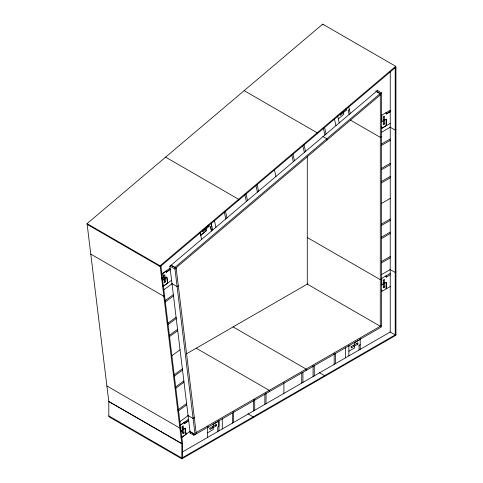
<?xml version="1.0" encoding="UTF-8"?>
<svg xmlns="http://www.w3.org/2000/svg" width="483" height="483" viewBox="0 0 483 483"><rect width="100%" height="100%" fill="white"/><g stroke="black" fill="none" stroke-linecap="round" stroke-linejoin="round"><path stroke-width="0.72" d="M381.745 291.454L381.751 290.096M381.775 128.285L381.775 126.926L381.775 128.273L386.213 125.707L386.219 119.162L384.583 120.092L383.387 119.404L383.375 124.632L384.583 123.938L384.583 116.27L383.375 116.964M381.745 121.758L381.745 115.196L381.745 121.746L383.375 120.816L383.393 116.862M386.189 282.326L386.189 288.888L386.207 282.32L384.571 283.261L383.363 282.579L383.351 287.814L384.559 287.119L384.571 279.428L383.369 280.128M386.165 277.157L386.165 275.799L386.177 277.151L390.228 274.809L390.246 71.538M87.212 224.414L160.253 266.622L395.909 67.125L395.722 66.304L322.71 24.15L87.055 223.647L108.79 401.512L108.832 416.696L181.843 458.85L395.945 335.238L395.945 67.234L395.215 67.656L395.215 334.924L390.004 331.912M206.277 227.022L207.901 225.646L209.091 226.334L202.631 231.81L202.359 230.614L204.514 228.791M207.195 226.515L208.819 225.138L209.091 226.334M211.747 225.984L210.6 226.956L211.53 230.989L210.612 226.956L211.759 225.984L211.071 223.043L212.683 230.023L169.871 266.266L170.094 268.107L161.672 274.247L161.829 275.606L161.672 274.247L166.067 271.041L166.224 272.297L170.257 269.357L170.101 268.095M200.705 235.384L206.235 230.693L205.879 229.063L206.235 230.693L200.717 235.372L200.04 232.426M212.683 230.023L377.706 90.315M160.253 266.622L160.066 265.795L395.722 66.304M343.196 111.392L339.96 114.127L340.237 115.322L346.709 109.84L346.438 108.645L345.357 109.563M349.366 109.496L348.219 110.468L349.143 114.507M338.317 118.884L343.848 114.199L343.479 112.581L342.284 111.887M380.036 93.738L380.302 94.928L175.214 268.548L174.943 267.359L380.036 93.738L376.124 91.48M187.917 415.465L193.103 418.489L194.287 417.632L196.237 433.71L195.054 434.573L174.985 269.103L176.168 268.24L170.952 265.233M165.657 281.818L164.462 282.694L164.027 279.144L162.409 280.327L164.033 279.144L163.598 275.576L164.794 274.706L165.657 281.818L164.468 281.13L164.027 277.568L165.222 278.256L166.846 277.073L167.589 283.147L163.182 286.365L163.025 285.103L163.182 286.365L171.586 280.249M163.731 289.872L172.02 283.829M164.564 295.771L163.846 296.29L90.834 254.143M165.053 300.722L173.343 294.678M165.21 301.996L173.5 295.952M167.806 323.296L176.096 317.253M167.957 324.57L176.247 318.526M169.279 335.419L177.569 329.376M169.436 336.699L177.726 330.65M171.761 355.784L180.05 349.74M174.085 374.868L182.375 368.825L170.257 269.357L166.224 272.297L166.074 271.035M174.242 376.142L182.532 370.099L182.375 368.825M175.564 386.998L183.854 380.948M175.721 388.272L184.011 382.228M177.726 410.001L186.607 403.522M178.469 410.846L186.758 404.802M179.791 421.695L188.086 415.652M179.634 425.704L188.521 419.226L182.532 370.099M180.624 427.588L179.905 428.113L106.894 385.965M193.134 418.471L194.317 417.614L178.324 285.743M181.439 436.252L181.59 437.507L185.997 434.302L185.261 428.222L183.643 429.399L183.214 425.849L182.019 426.718L182.447 430.287L180.829 431.464L182.447 430.268L182.876 433.819L184.071 432.949L183.637 429.387L185.261 428.204L185.997 434.283M181.113 437.858L190 431.373L188.521 419.226M181.801 443.66L182.52 443.134L160.942 266.042L160.223 266.562L181.801 443.66L108.79 401.512L181.843 443.629L182.568 443.213L182.568 457.642M180.099 425.378L184.5 422.178L184.651 423.434L188.684 420.506L184.645 423.422L184.488 422.166M182.115 452.16L359.032 350.012L359.044 345.309M359.044 350.006L390.24 331.996L390.24 274.803M307.291 156.208L307.279 284.101L380.278 326.26L380.314 93.503L381.51 92.814L376.945 90.182M381.467 115.346L390.246 110.281M381.473 128.46L390.252 123.394M381.473 132.324L390.252 127.252M381.51 136.671L380.32 137.359L350.326 120.05M395.945 129.716L395.215 130.132L390.004 127.126M381.467 144.037L390.252 138.971M381.467 145.413L390.252 140.348M381.467 168.404L390.246 163.339M381.467 169.787L390.246 164.715M381.461 181.499L390.246 176.434M381.461 182.876L390.246 177.81M381.461 203.482L390.24 198.416M381.455 224.088L390.24 219.022M381.455 225.464L390.24 220.399M381.455 237.177L390.234 232.112M381.455 238.554L390.234 233.488M186.486 353.84L307.822 283.787M381.449 261.551L390.234 256.485M381.449 262.927L390.234 257.862M381.449 274.64L390.228 269.574M381.449 278.504L390.228 273.438M380.278 279.693L381.467 279.005L380.32 279.669L307.291 237.527M395.945 272.026L395.215 272.442L390.004 269.436M383.351 283.98L381.721 284.922L381.721 278.365L381.733 284.916L383.369 283.974L383.381 280.019M381.461 291.611L390.24 286.546M190.199 433.01L190 431.373M195.826 432.75L381.467 325.572M189.964 432.997L193.876 435.255L381.479 326.943L381.51 92.814M207.563 427.678L208.741 426.996M348.859 346.1L350.048 345.411M360.221 339.501L354.528 342.791L354.528 344.675M209.827 428.234L216.565 424.334L216.565 425.722L209.912 429.562L209.912 428.167M351.135 346.649L357.861 342.755L357.861 344.144L351.219 347.977L351.219 346.583M207.563 432.804L213.244 429.52L213.244 427.636L212.055 426.948M348.859 351.226L354.552 347.935L354.552 346.051L353.345 345.375M359.032 345.321L360.221 344.633M395.945 334.453L181.843 458.059L108.832 415.911M375.75 90.87L380.314 93.503M383.387 123.25L384.583 123.938M345.52 109.152L346.709 109.84M244.156 90.647L317.168 132.801L317.355 133.622M322.934 136.514L326.84 138.772L327.112 139.955M165.609 157.144L238.62 199.298L238.807 200.125M383.363 286.431L384.559 287.119M356.665 343.455L357.861 344.144M171.03 265.101L174.943 267.359M169.774 266.091L174.985 269.103M87.055 223.647L160.066 265.795M171.924 283.593L177.11 286.624L178.293 285.761L176.168 268.24M319.36 372.647L324.576 375.653L324.576 376.444M233.108 326.925L306.119 369.072L306.119 370.449M196.231 348.213L269.236 390.367L269.236 391.743M247.996 413.846L253.207 416.859L253.207 417.644M215.37 425.034L216.565 425.722M189.312 431.241L193.876 433.879L193.876 435.255M189.843 431.56L195.054 434.573M183.643 429.399L182.447 428.699L182.882 432.261L184.071 432.949M200.028 232.444L201.628 239.375M348.605 106.206L350.278 113.535M322.71 24.15L322.898 24.977M337.647 115.944L339.223 122.905M334.453 119.066L335.963 125.658M324.576 127.427L326.085 134.02M323.417 128.412L324.92 135.005M304.024 144.822L305.534 151.421M302.865 145.806L304.368 152.405M292.982 154.174L294.491 160.767M291.823 155.152L293.332 161.751M274.447 169.865L275.95 176.464M257.065 184.578L258.574 191.171M255.905 185.557L257.415 192.156M246.028 193.924L247.531 200.517M244.694 194.172L246.372 201.502M225.307 210.588L226.98 217.918M224.311 212.303L225.821 218.902M214.434 220.665L215.937 227.264M162.324 279.651L162.077 277.628L162.33 279.645M167.583 283.153L166.846 277.073L165.222 278.256L164.033 277.568L163.689 274.73M181.439 436.234L181.596 437.495M182.194 426.561L182.447 428.711M386.213 119.15L386.213 125.707M381.763 290.084L381.763 291.442M360.215 338.468L360.215 349.33M348.859 345.75L348.859 355.886M345.514 347.682L345.514 357.818M335.371 353.538L335.371 363.675M334.176 353.502L334.176 364.363M314.264 365.722L314.264 375.859M313.075 365.685L313.075 376.547M302.932 372.266L302.932 382.403M301.736 372.954L301.736 383.091M283.895 382.536L283.895 393.397M266.048 392.836L266.048 403.697M264.859 394.249L264.859 404.386M254.71 399.381L254.71 410.242M253.521 400.069L253.521 410.93M233.609 411.564L233.609 422.426M232.414 412.977L232.414 423.114M222.271 418.833L222.271 428.97M218.926 420.765L218.926 430.902M217.736 431.591L217.736 426.894L218.914 426.217L218.914 421.085L213.232 424.37L213.232 426.254M207.563 426.604L207.563 437.465M181.843 443.629L181.843 458.85M386.189 112.636L386.189 113.994L390.252 111.645L386.183 113.976L386.183 112.617M180.66 430.099L180.413 428.077L180.666 430.111"/></g></svg>
